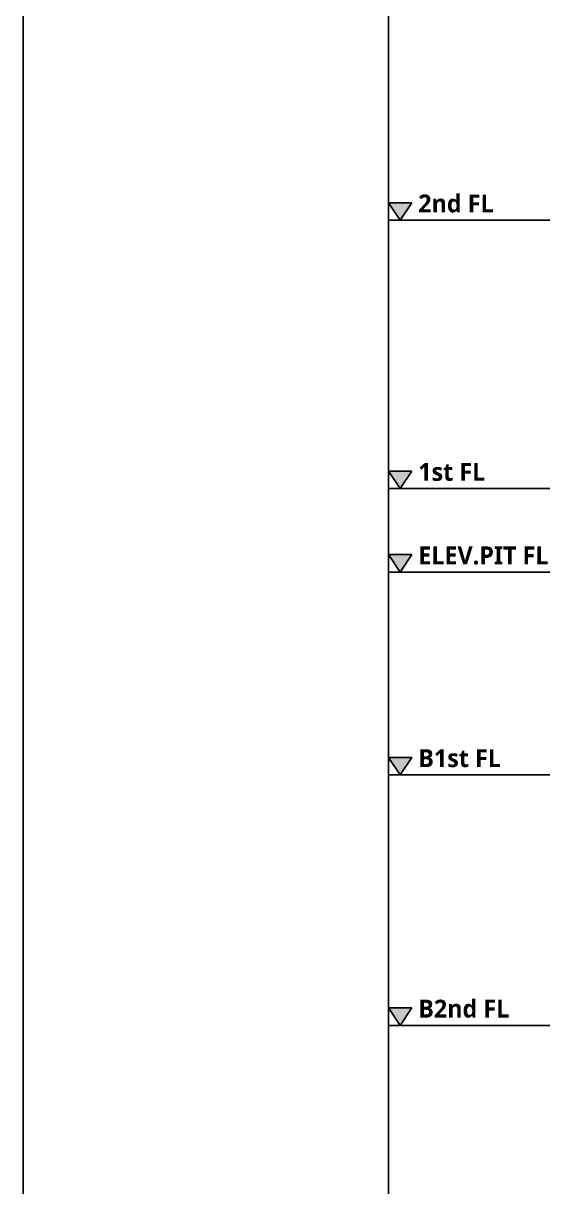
# Model space of a CAD drawing. Header units: millimetres. Extents: x 0 to 356400, y 0 to 68257.
# Drawn here: x 313350 to 322175, y 9835 to 29341 of the extents above; entities that cross this region are included whole.
import ezdxf

# ---------------------------------------------------------------- set-up
doc = ezdxf.new("R2010")
doc.units = ezdxf.units.MM
doc.header["$LTSCALE"] = 75
doc.layers.add('A-ANNO-TEXT1', color=7, linetype='Continuous')
doc.layers.add('A-ST-AXIS-DIM', color=7, linetype='Continuous')
doc.layers.add('Defpoint', color=161, linetype='Continuous', plot=False)
doc.layers.add('G(그리드1)', color=185, linetype='Continuous', plot=False)
doc.styles.add('SH_대대리576', font='')
doc.styles.get('SH_대대리576').set_extended_font_data('NanumGothic', bold=True)

# ---------------------------------------------------------------- blocks, each defined once
blk = doc.blocks.new('Level - GL_Architecture-538196-단면도-1')
at = {"layer": 'A-ST-AXIS-DIM'}
blk.add_hatch(color=256, dxfattribs=at).paths.add_polyline_path([(-50691, 1188), (-49899, 0), (-49107, 1188)], flags=0)
for p, q in [((-50691, 1188), (-49107, 1188)), ((-49899, 0), (-50691, 1188)), ((-49107, 1188), (-49899, 0)), ((-39756, 0), (-50691, 0))]:
    blk.add_line(p, q, dxfattribs=at)

msp = doc.modelspace()

# ---------------------------------------------------------------- linework, layer by layer
at = {"layer": 'Defpoint'}
msp.add_lwpolyline([(313350, 61500), (313350, 8250), (354900, 8250), (354900, 61500)], close=True, dxfattribs=at)
at = {"layer": 'G(그리드1)'}
msp.add_lwpolyline([(346075, 59900), (319475, 59900), (319475, 3600), (346075, 3600)], close=True, dxfattribs=at)

# ---------------------------------------------------------------- block references
at = {"layer": 'A-ST-AXIS-DIM', "xscale": 0.2469135802469135, "yscale": 0.2469135802469135, "zscale": 0.2469135802469135}
for p in [(331991.2, 26038.6), (331991.2, 26038.6), (331991.2, 21538.6), (331991.2, 21538.6), (331991.2, 20138.6), (331991.2, 20138.6), (331991.2, 16738.6), (331991.2, 16738.6), (331991.2, 12538.6), (331991.2, 12538.6)]:
    msp.add_blockref('Level - GL_Architecture-538196-단면도-1', p, dxfattribs=at)

# ---------------------------------------------------------------- texts
at = {"layer": 'A-ANNO-TEXT1', "style": 'SH_대대리576'}
for s, p in [('2nd FL', (319970.6, 26170.1)), ('1st FL', (319970.6, 21670.1)), ('ELEV.PIT FL', (319970.6, 20270.1)), ('B1st FL', (319970.6, 16870.1)), ('B2nd FL', (319970.6, 12670.1))]:
    msp.add_text(s, height=300, dxfattribs=at).set_placement(p)

doc.saveas('drawing.dxf')
